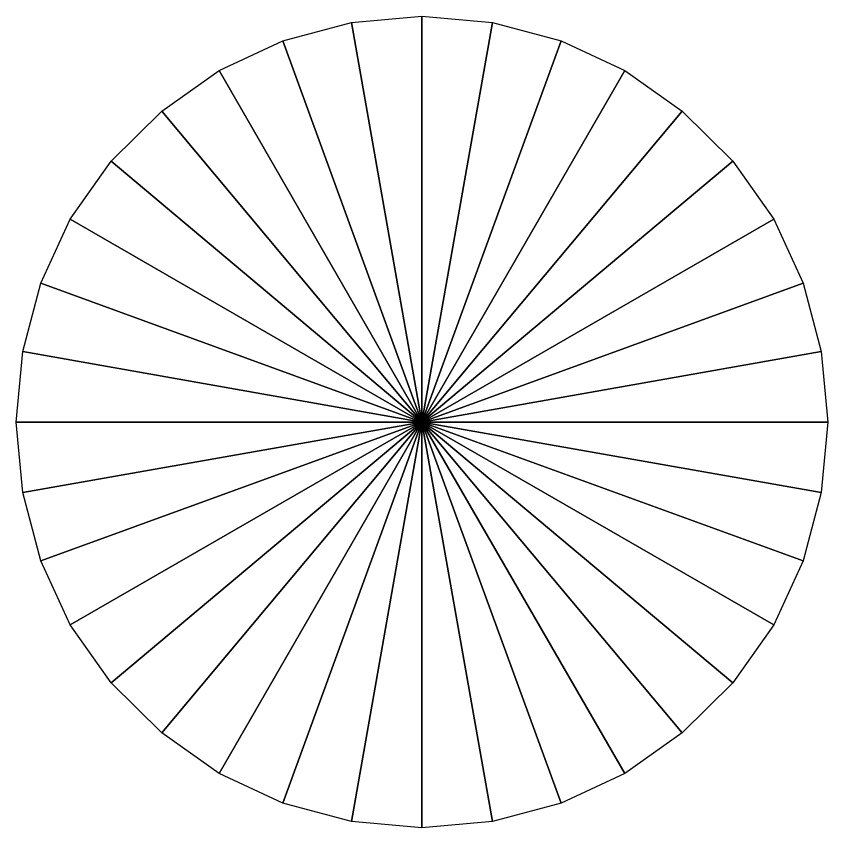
# Model space of a CAD drawing. Header units: metres. Extents: x -124 to 60, y -56 to 44.
# Drawn here: x -123.698 to -123.202, y 0.1222 to 0.6178 of the extents above; entities that cross this region are included whole.
import ezdxf

# ---------------------------------------------------------------- set-up
doc = ezdxf.new("R2010")
doc.units = ezdxf.units.M

msp = doc.modelspace()

# ---------------------------------------------------------------- linework, layer by layer
for points in [[(-123.45, 0.37), (-123.493, 0.61408), (-123.45, 0.61785)], [(-123.45, 0.37), (-123.45, 0.61785), (-123.407, 0.61408)], [(-123.45, 0.37), (-123.535, 0.6029), (-123.493, 0.61408)], [(-123.45, 0.37), (-123.407, 0.61408), (-123.365, 0.6029)], [(-123.45, 0.37), (-123.574, 0.58464), (-123.535, 0.6029)], [(-123.45, 0.37), (-123.365, 0.6029), (-123.326, 0.58464)], [(-123.45, 0.37), (-123.609, 0.55986), (-123.574, 0.58464)], [(-123.45, 0.37), (-123.326, 0.58464), (-123.291, 0.55986)], [(-123.45, 0.37), (-123.64, 0.52931), (-123.609, 0.55986)], [(-123.45, 0.37), (-123.291, 0.55986), (-123.26, 0.52931)], [(-123.45, 0.37), (-123.665, 0.49392), (-123.64, 0.52931)], [(-123.45, 0.37), (-123.26, 0.52931), (-123.235, 0.49392)], [(-123.45, 0.37), (-123.683, 0.45477), (-123.665, 0.49392)], [(-123.45, 0.37), (-123.235, 0.49392), (-123.217, 0.45477)], [(-123.45, 0.37), (-123.694, 0.41304), (-123.683, 0.45477)], [(-123.45, 0.37), (-123.217, 0.45477), (-123.206, 0.41304)], [(-123.45, 0.37), (-123.698, 0.37), (-123.694, 0.41304)], [(-123.45, 0.37), (-123.206, 0.41304), (-123.202, 0.37)], [(-123.45, 0.37), (-123.694, 0.32696), (-123.698, 0.37)], [(-123.45, 0.37), (-123.683, 0.28523), (-123.694, 0.32696)], [(-123.45, 0.37), (-123.665, 0.24608), (-123.683, 0.28523)], [(-123.45, 0.37), (-123.64, 0.21069), (-123.665, 0.24608)], [(-123.45, 0.37), (-123.609, 0.18014), (-123.64, 0.21069)], [(-123.45, 0.37), (-123.574, 0.15536), (-123.609, 0.18014)], [(-123.45, 0.37), (-123.535, 0.1371), (-123.574, 0.15536)], [(-123.45, 0.37), (-123.493, 0.12592), (-123.535, 0.1371)], [(-123.45, 0.37), (-123.45, 0.12215), (-123.493, 0.12592)], [(-123.45, 0.37), (-123.407, 0.12592), (-123.45, 0.12215)], [(-123.45, 0.37), (-123.365, 0.1371), (-123.407, 0.12592)], [(-123.45, 0.37), (-123.326, 0.15536), (-123.365, 0.1371)], [(-123.45, 0.37), (-123.291, 0.18014), (-123.326, 0.15536)], [(-123.45, 0.37), (-123.26, 0.21069), (-123.291, 0.18014)], [(-123.45, 0.37), (-123.235, 0.24608), (-123.26, 0.21069)], [(-123.45, 0.37), (-123.217, 0.28523), (-123.235, 0.24608)], [(-123.45, 0.37), (-123.206, 0.32696), (-123.217, 0.28523)], [(-123.45, 0.37), (-123.202, 0.37), (-123.206, 0.32696)]]:
    msp.add_3dface(points)

doc.saveas('drawing.dxf')
